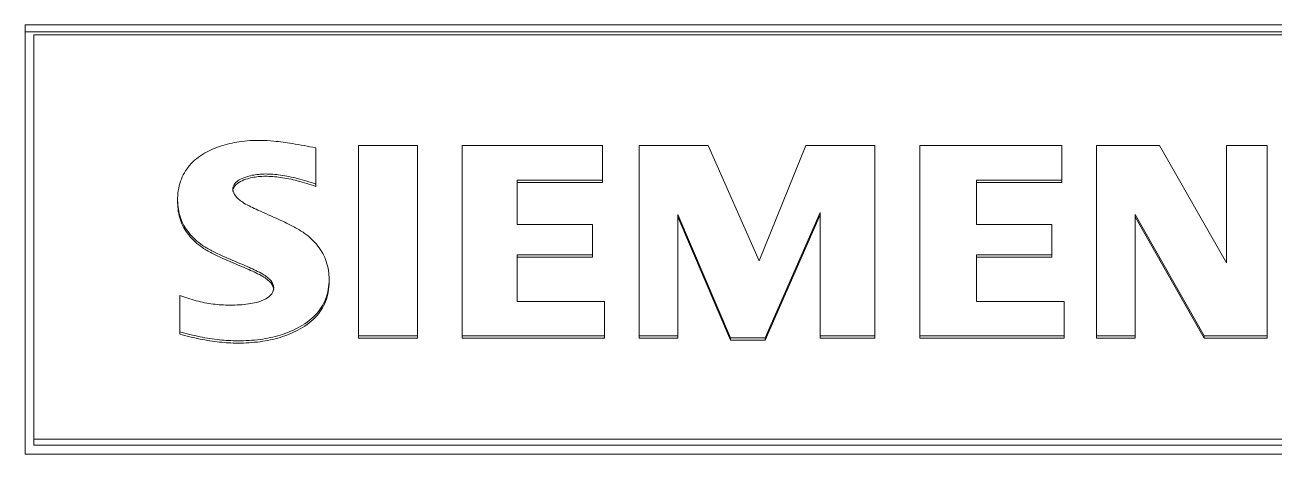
# Model space of a CAD drawing. Header units: millimetres. Extents: x 4137 to 6698, y 1400 to 3585.
# Drawn here: x 5120.1 to 5134.23, y 3067.35 to 3072.2 of the extents above; entities that cross this region are included whole.
import ezdxf

# ---------------------------------------------------------------- set-up
doc = ezdxf.new("R2010")
doc.units = ezdxf.units.MM
doc.layers.add('000-PI-Oprema', color=30, linetype='Continuous', lineweight=5)

msp = doc.modelspace()

# ---------------------------------------------------------------- linework, layer by layer
at = {"layer": '000-PI-Oprema', "color": 0, "linetype": 'ByBlock', "lineweight": 0}
for p, q in [((5137.598, 3072.198), (5120.098, 3072.198)), ((5120.098, 3072.119), (5137.598, 3072.119)), ((5137.498, 3072.088), (5120.198, 3072.088)), ((5120.198, 3072.088), (5120.198, 3067.513)), ((5123.389, 3070.398), (5123.389, 3070.81)), ((5124.539, 3070.833), (5123.872, 3070.833)), ((5123.872, 3070.833), (5123.872, 3068.683)), ((5124.539, 3068.683), (5124.539, 3070.833)), ((5125.045, 3070.833), (5125.045, 3068.683)), ((5126.632, 3070.833), (5125.045, 3070.833)), ((5126.632, 3070.444), (5126.632, 3070.833)), ((5127.828, 3070.833), (5127.046, 3070.833)), ((5127.046, 3070.833), (5127.046, 3068.683)), ((5128.403, 3069.529), (5127.828, 3070.833)), ((5128.932, 3070.833), (5128.403, 3069.529)), ((5129.714, 3070.833), (5128.932, 3070.833)), ((5129.714, 3068.683), (5129.714, 3070.833)), ((5130.22, 3070.833), (5130.22, 3068.683)), ((5131.83, 3070.833), (5130.22, 3070.833)), ((5131.83, 3070.444), (5131.83, 3070.833)), ((5132.934, 3070.833), (5132.221, 3070.833)), ((5132.221, 3070.833), (5132.221, 3068.683)), ((5133.693, 3069.506), (5132.934, 3070.833)), ((5134.153, 3070.833), (5133.693, 3070.833)), ((5133.693, 3070.833), (5133.693, 3069.506)), ((5134.153, 3068.683), (5134.153, 3070.833)), ((5125.666, 3069.941), (5125.666, 3070.444)), ((5125.666, 3070.444), (5126.632, 3070.444)), ((5126.632, 3070.444), (5126.632, 3070.418)), ((5130.864, 3069.941), (5130.864, 3070.444)), ((5130.864, 3070.444), (5131.83, 3070.444)), ((5131.83, 3070.444), (5131.83, 3070.418)), ((5123.389, 3070.398), (5123.389, 3070.372)), ((5125.666, 3070.418), (5126.632, 3070.418)), ((5130.864, 3070.418), (5131.83, 3070.418)), ((5121.825, 3070.22), (5121.825, 3070.194)), ((5127.483, 3068.683), (5127.483, 3070.055)), ((5127.483, 3070.055), (5128.081, 3068.66)), ((5127.483, 3070.029), (5128.081, 3068.634)), ((5128.472, 3068.66), (5129.093, 3070.078)), ((5128.472, 3068.634), (5129.093, 3070.052)), ((5129.093, 3070.078), (5129.093, 3068.683)), ((5132.658, 3070.055), (5133.44, 3068.683)), ((5132.658, 3068.683), (5132.658, 3070.055)), ((5132.658, 3070.029), (5133.44, 3068.657)), ((5126.517, 3069.941), (5125.666, 3069.941)), ((5126.517, 3069.598), (5126.517, 3069.941)), ((5131.715, 3069.941), (5130.864, 3069.941)), ((5131.715, 3069.598), (5131.715, 3069.941)), ((5125.666, 3069.072), (5125.666, 3069.598)), ((5125.666, 3069.598), (5126.517, 3069.598)), ((5126.517, 3069.598), (5126.517, 3069.572)), ((5130.864, 3069.072), (5130.864, 3069.598)), ((5130.864, 3069.598), (5131.715, 3069.598)), ((5131.715, 3069.598), (5131.715, 3069.572)), ((5125.666, 3069.572), (5126.517, 3069.572)), ((5130.864, 3069.572), (5131.715, 3069.572)), ((5123.538, 3069.293), (5123.538, 3069.32)), ((5121.848, 3069.14), (5121.848, 3068.729)), ((5126.655, 3069.072), (5125.666, 3069.072)), ((5126.655, 3068.683), (5126.655, 3069.072)), ((5131.853, 3069.072), (5130.864, 3069.072)), ((5131.853, 3068.683), (5131.853, 3069.072)), ((5121.848, 3068.729), (5121.848, 3068.702)), ((5123.872, 3068.683), (5124.539, 3068.683)), ((5123.872, 3068.683), (5123.872, 3068.657)), ((5123.872, 3068.657), (5124.539, 3068.657)), ((5124.539, 3068.683), (5124.539, 3068.657)), ((5125.045, 3068.683), (5126.655, 3068.683)), ((5125.045, 3068.683), (5125.045, 3068.657)), ((5125.045, 3068.657), (5126.655, 3068.657)), ((5126.655, 3068.683), (5126.655, 3068.657)), ((5127.046, 3068.683), (5127.046, 3068.657)), ((5127.046, 3068.683), (5127.483, 3068.683)), ((5127.046, 3068.657), (5127.483, 3068.657)), ((5127.483, 3068.683), (5127.483, 3068.657)), ((5128.081, 3068.66), (5128.081, 3068.634)), ((5128.081, 3068.66), (5128.472, 3068.66)), ((5128.081, 3068.634), (5128.472, 3068.634)), ((5128.472, 3068.66), (5128.472, 3068.634)), ((5129.093, 3068.683), (5129.093, 3068.657)), ((5129.093, 3068.683), (5129.714, 3068.683)), ((5129.093, 3068.657), (5129.714, 3068.657)), ((5129.714, 3068.683), (5129.714, 3068.657)), ((5130.22, 3068.683), (5131.853, 3068.683)), ((5130.22, 3068.683), (5130.22, 3068.657)), ((5130.22, 3068.657), (5131.853, 3068.657)), ((5131.853, 3068.683), (5131.853, 3068.657)), ((5132.221, 3068.683), (5132.221, 3068.657)), ((5132.221, 3068.683), (5132.658, 3068.683)), ((5132.221, 3068.657), (5132.658, 3068.657)), ((5132.658, 3068.683), (5132.658, 3068.657)), ((5133.44, 3068.683), (5134.153, 3068.683)), ((5133.44, 3068.683), (5133.44, 3068.657)), ((5133.44, 3068.657), (5134.153, 3068.657)), ((5134.153, 3068.683), (5134.153, 3068.657)), ((5120.198, 3067.513), (5137.498, 3067.513)), ((5120.198, 3067.513), (5120.198, 3067.445)), ((5120.098, 3067.345), (5137.598, 3067.345)), ((5120.198, 3067.445), (5137.498, 3067.445))]:
    msp.add_line(p, q, dxfattribs=at)
msp.add_open_spline([(5120.098, 3072.198), (5120.098, 3070.581), (5120.098, 3068.963), (5120.098, 3067.345)], degree=3, dxfattribs=at)
for points, knots in [([(5123.389, 3070.81), (5123.3, 3070.825), (5123.142, 3070.855), (5122.933, 3070.884), (5122.733, 3070.898), (5122.529, 3070.883), (5122.314, 3070.836), (5122.119, 3070.752), (5121.952, 3070.622), (5121.844, 3070.43), (5121.815, 3070.221), (5121.844, 3070.016), (5121.945, 3069.838), (5122.078, 3069.717), (5122.233, 3069.631), (5122.409, 3069.55), (5122.604, 3069.471), (5122.774, 3069.392), (5122.879, 3069.319), (5122.923, 3069.23), (5122.894, 3069.148), (5122.817, 3069.092), (5122.724, 3069.06), (5122.623, 3069.041), (5122.523, 3069.031), (5122.389, 3069.027), (5122.224, 3069.037), (5122.033, 3069.075), (5121.909, 3069.116), (5121.848, 3069.14)], [0, 0, 0, 0, 0.058167, 0.103291, 0.135497, 0.18739, 0.233927, 0.276573, 0.323469, 0.367574, 0.415117, 0.457643, 0.499335, 0.545023, 0.571534, 0.61311, 0.669886, 0.707355, 0.733443, 0.751236, 0.766876, 0.785371, 0.810586, 0.829835, 0.851293, 0.875106, 0.916093, 0.9575, 1, 1, 1, 1]), ([(5121.848, 3068.729), (5121.924, 3068.707), (5122.073, 3068.669), (5122.293, 3068.634), (5122.521, 3068.621), (5122.752, 3068.635), (5122.982, 3068.683), (5123.197, 3068.768), (5123.386, 3068.898), (5123.515, 3069.095), (5123.549, 3069.312), (5123.519, 3069.523), (5123.418, 3069.707), (5123.284, 3069.834), (5123.127, 3069.923), (5122.951, 3070.009), (5122.757, 3070.091), (5122.588, 3070.171), (5122.484, 3070.246), (5122.441, 3070.331), (5122.463, 3070.402), (5122.52, 3070.449), (5122.591, 3070.478), (5122.667, 3070.499), (5122.741, 3070.51), (5122.849, 3070.515), (5122.996, 3070.502), (5123.188, 3070.463), (5123.32, 3070.422), (5123.389, 3070.398)], [0, 0, 0, 0, 0.050995, 0.09847, 0.142842, 0.197361, 0.247009, 0.29309, 0.345193, 0.39189, 0.440408, 0.484338, 0.527032, 0.573288, 0.601245, 0.643101, 0.698989, 0.736572, 0.762873, 0.781014, 0.793261, 0.807604, 0.826728, 0.842361, 0.858321, 0.874793, 0.911417, 0.952987, 1, 1, 1, 1]), ([(5122.45, 3070.316), (5122.45, 3070.334), (5122.464, 3070.376), (5122.52, 3070.423), (5122.591, 3070.452), (5122.667, 3070.473), (5122.741, 3070.484), (5122.849, 3070.489), (5122.996, 3070.476), (5123.188, 3070.437), (5123.32, 3070.396), (5123.389, 3070.372)], [0, 0, 0, 0, 0.055445, 0.120976, 0.208352, 0.279775, 0.352692, 0.427952, 0.59528, 0.785205, 1, 1, 1, 1]), ([(5121.825, 3070.193), (5121.825, 3070.191), (5121.825, 3070.123), (5121.844, 3069.99), (5121.945, 3069.812), (5122.078, 3069.691), (5122.233, 3069.605), (5122.409, 3069.523), (5122.604, 3069.445), (5122.774, 3069.366), (5122.879, 3069.293), (5122.912, 3069.227), (5122.912, 3069.198), (5122.912, 3069.198)], [0, 0, 0, 0, 0.003861, 0.129706, 0.253085, 0.388286, 0.466739, 0.589774, 0.757789, 0.86867, 0.94587, 0.998526, 1, 1, 1, 1]), ([(5121.848, 3068.702), (5121.924, 3068.681), (5122.073, 3068.643), (5122.293, 3068.608), (5122.521, 3068.595), (5122.752, 3068.609), (5122.982, 3068.657), (5123.197, 3068.742), (5123.386, 3068.872), (5123.515, 3069.068), (5123.538, 3069.217), (5123.538, 3069.293)], [0, 0, 0, 0, 0.115804, 0.223612, 0.324376, 0.448182, 0.560926, 0.66557, 0.783888, 0.889933, 1, 1, 1, 1])]:
    msp.add_open_spline(points, degree=3, knots=knots, dxfattribs=at)

doc.saveas('drawing.dxf')
